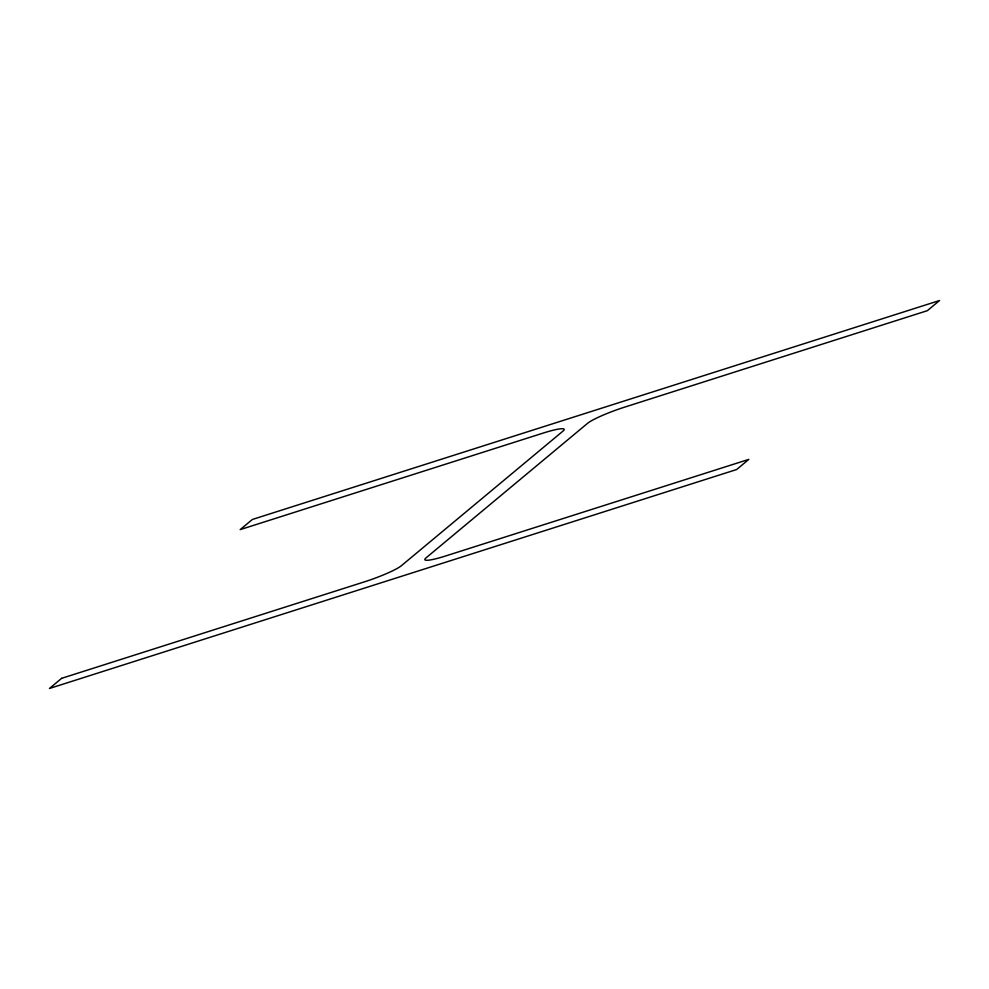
<?xml version="1.0" encoding="UTF-8"?>
<svg xmlns="http://www.w3.org/2000/svg" width="989" height="989" viewBox="0 0 989 989"><rect width="100%" height="100%" fill="white"/><g stroke="black" fill="none" stroke-linecap="round" stroke-linejoin="round"><path stroke-width="1.48" d="M61.639 678.33L49.45 688.48L736.644 469.528L748.821 459.378L445.816 555.917A31.388 3.931 -20.2 0 1 426.086 557.833L587.614 423.292A31.388 3.931 -20.2 0 1 624.356 407.221L927.361 310.67L939.55 300.52L252.356 519.472L240.179 529.622L543.184 433.083A31.388 3.931 -20.2 0 1 562.914 431.167L401.386 565.708A31.388 3.931 -20.2 0 1 364.644 581.779L61.639 678.33"/></g></svg>
